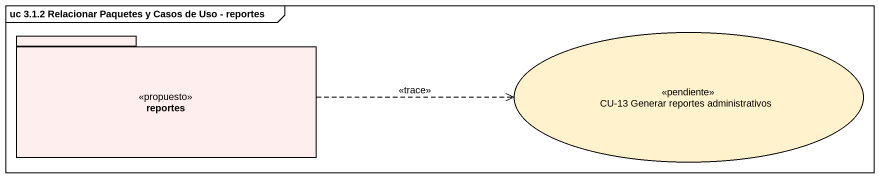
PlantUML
@startuml
mainframe uc 3.1.2 Relacionar Paquetes y Casos de Uso - reportes
package reportes <<propuesto>> #FFEEEE {
}
usecase "CU-13 Generar reportes administrativos" as CU_13_Generar_reportes <<pendiente>> #FFF2CC
reportes .right.> CU_13_Generar_reportes : <<trace>>
@enduml
